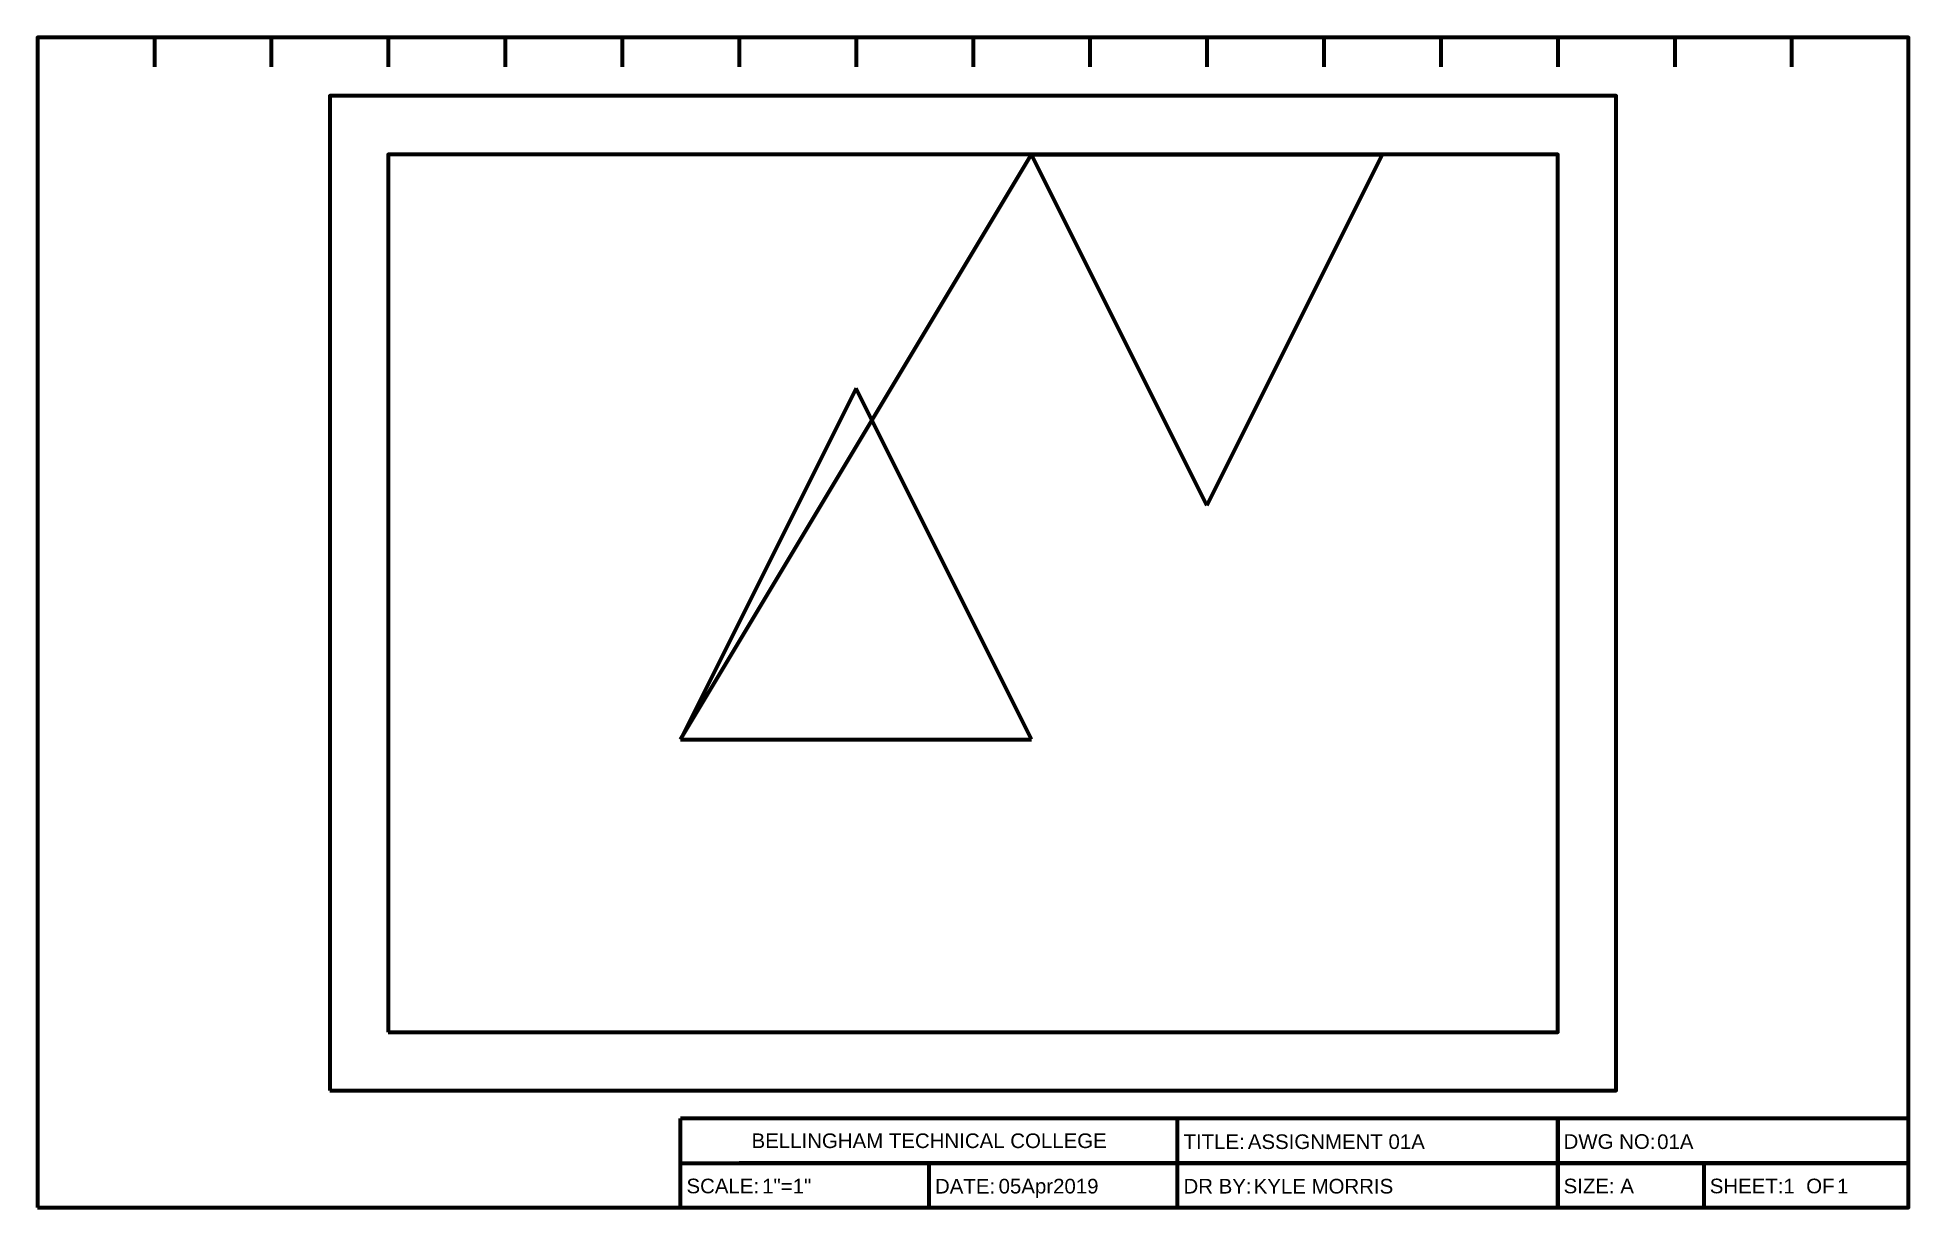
# Model space of a CAD drawing. Header units: inches. Extents: x -2.5 to 13.5, y -1 to 9.
import ezdxf
from ezdxf.enums import TextEntityAlignment as Align

# ---------------------------------------------------------------- set-up
doc = ezdxf.new("R2010")
doc.units = ezdxf.units.IN
doc.header["$MEASUREMENT"] = 0
for name, color, linetype, lineweight in [('Rectangles', 7, 'Continuous', 70), ('TitleBox', 7, 'Continuous', 70), ('Triangles', 7, 'Continuous', 70)]:
    doc.layers.add(name, color=color, linetype=linetype, lineweight=lineweight)
doc.layers.add('TitleText', color=7, linetype='Continuous')
doc.styles.get("Standard").update_dxf_attribs({"font": 'arial.ttf'})

# ---------------------------------------------------------------- blocks, each defined once
blk = doc.blocks.new('TitleBAlt')
at = {"layer": 'TitleBox'}
for p, q in [((16.5, 1.26), (6, 1.26)), ((6, 0.5), (6, 1.26)), ((10.25, 0.5), (10.25, 1.26)), ((13.5, 0.88), (13.5, 1.26)), ((13.5, 1.26), (13.5, 0.5)), ((6, 0.88), (16.5, 0.88)), ((16.5, 0.88), (6.5, 0.88)), ((8.125, 0.5), (8.125, 0.88)), ((13.5, 0.5), (13.5, 0.88)), ((14.75, 0.88), (14.75, 0.5))]:
    blk.add_line(p, q, dxfattribs=at)
blk.add_lwpolyline([(0.5, 0.5), (16.5, 0.5), (16.5, 10.5), (0.5, 10.5)], close=True, dxfattribs=at)
at = {"layer": 'TitleText', "char_height": 0.125}
for s, width, insert, attachment_point in [('BELLINGHAM TECHNICAL COLLEGE', 3.5, (8.125, 1.07), 5), ('TITLE:', 3.5, (10.3, 1), 7), ('DWG NO:', 3, (13.55, 1), 7), ('SCALE:', 1.5, (6.05, 0.62), 7), ('DATE:', 2, (8.175, 0.62), 7), ('DR BY:', 3.5, (10.3, 0.62), 7), ('SIZE: A', 1.5, (13.55, 0.62), 7), ('SHEET:    OF', 1.5, (14.8, 0.62), 7)]:
    blk.add_mtext_dynamic_manual_height_columns(s, width=width, gutter_width=1, heights=[0], dxfattribs=dict(at, insert=insert, attachment_point=attachment_point))
at = {"layer": 'TitleText'}
for tag, p in [('TITLE', (10.85, 0.963)), ('DWGNO', (14.35, 0.963)), ('SCALE', (6.697, 0.583)), ('SHT', (15.43, 0.583)), ('SHTS', (15.888, 0.583))]:
    blk.add_attdef(tag, text='', height=0.125, dxfattribs=at).set_placement(p, align=Align.BOTTOM_LEFT)
at = {"layer": 'TitleText', "flags": 8}
blk.add_attdef('DATE', text='', height=0.125, dxfattribs=at).set_placement((8.719, 0.583), align=Align.BOTTOM_LEFT)
blk.add_attdef('NAME', (10.9, 0.62), '', height=0.125, dxfattribs=at)

msp = doc.modelspace()

# ---------------------------------------------------------------- linework, layer by layer
at = {"layer": 'Rectangles'}
for points in [[(0, 0), (11, 0), (11, 8.5), (0, 8.5)], [(0.5, 0.5), (10.5, 0.5), (10.5, 8), (0.5, 8)]]:
    msp.add_lwpolyline(points, close=True, dxfattribs=at)
at = {"layer": 'TitleBox'}
for p, q in [((-2.5, 9), (-2.5, 8.75)), ((-1.5, 9), (-1.5, 8.75)), ((-1.5, 9), (-1.5, 8.75)), ((-0.5, 9), (-0.5, 8.75)), ((-0.5, 9), (-0.5, 8.75)), ((0.5, 9), (0.5, 8.75)), ((1.5, 9), (1.5, 8.75)), ((2.5, 9), (2.5, 8.75)), ((3.5, 9), (3.5, 8.75)), ((4.5, 9), (4.5, 8.75)), ((5.5, 9), (5.5, 8.75)), ((5.5, 9), (5.5, 8.75)), ((6.5, 9), (6.5, 8.75)), ((6.5, 9), (6.5, 8.75)), ((7.5, 9), (7.5, 8.75)), ((8.5, 9), (8.5, 8.75)), ((9.5, 9), (9.5, 8.75)), ((10.5, 9), (10.5, 8.75)), ((11.5, 9), (11.5, 8.75)), ((12.5, 9), (12.5, 8.75))]:
    msp.add_line(p, q, dxfattribs=at)
at = {"layer": 'Triangles'}
for p, q in [((3, 3), (6, 8)), ((6, 8), (9, 8)), ((7.5, 5), (6, 8)), ((9, 8), (7.5, 5)), ((4.5, 6), (3, 3)), ((6, 3), (4.5, 6)), ((3, 3), (6, 3))]:
    msp.add_line(p, q, dxfattribs=at)

# ---------------------------------------------------------------- block references
at = {"layer": 'TitleText', "lineweight": 70}
ref = msp.add_blockref('TitleBAlt', (-3, -1.5), dxfattribs=at)
ref.add_attrib('TITLE', 'ASSIGNMENT 01A', dxfattribs={"height": 0.125}).set_placement((7.85, -0.537), align=Align.BOTTOM_LEFT)
ref.add_attrib('NAME', 'KYLE MORRIS', (7.9, -0.88), dxfattribs={"height": 0.125})
ref.add_attrib('DATE', '05Apr2019', dxfattribs={"height": 0.125}).set_placement((5.719, -0.917), align=Align.BOTTOM_LEFT)
ref.add_attrib('DWGNO', '01A', dxfattribs={"height": 0.125}).set_placement((11.35, -0.537), align=Align.BOTTOM_LEFT)
ref.add_attrib('SCALE', '1"=1"', dxfattribs={"height": 0.125}).set_placement((3.697, -0.917), align=Align.BOTTOM_LEFT)
ref.add_attrib('SHT', '1', dxfattribs={"height": 0.125}).set_placement((12.43, -0.917), align=Align.BOTTOM_LEFT)
ref.add_attrib('SHTS', '1', dxfattribs={"height": 0.125}).set_placement((12.888, -0.917), align=Align.BOTTOM_LEFT)

doc.saveas('drawing.dxf')
